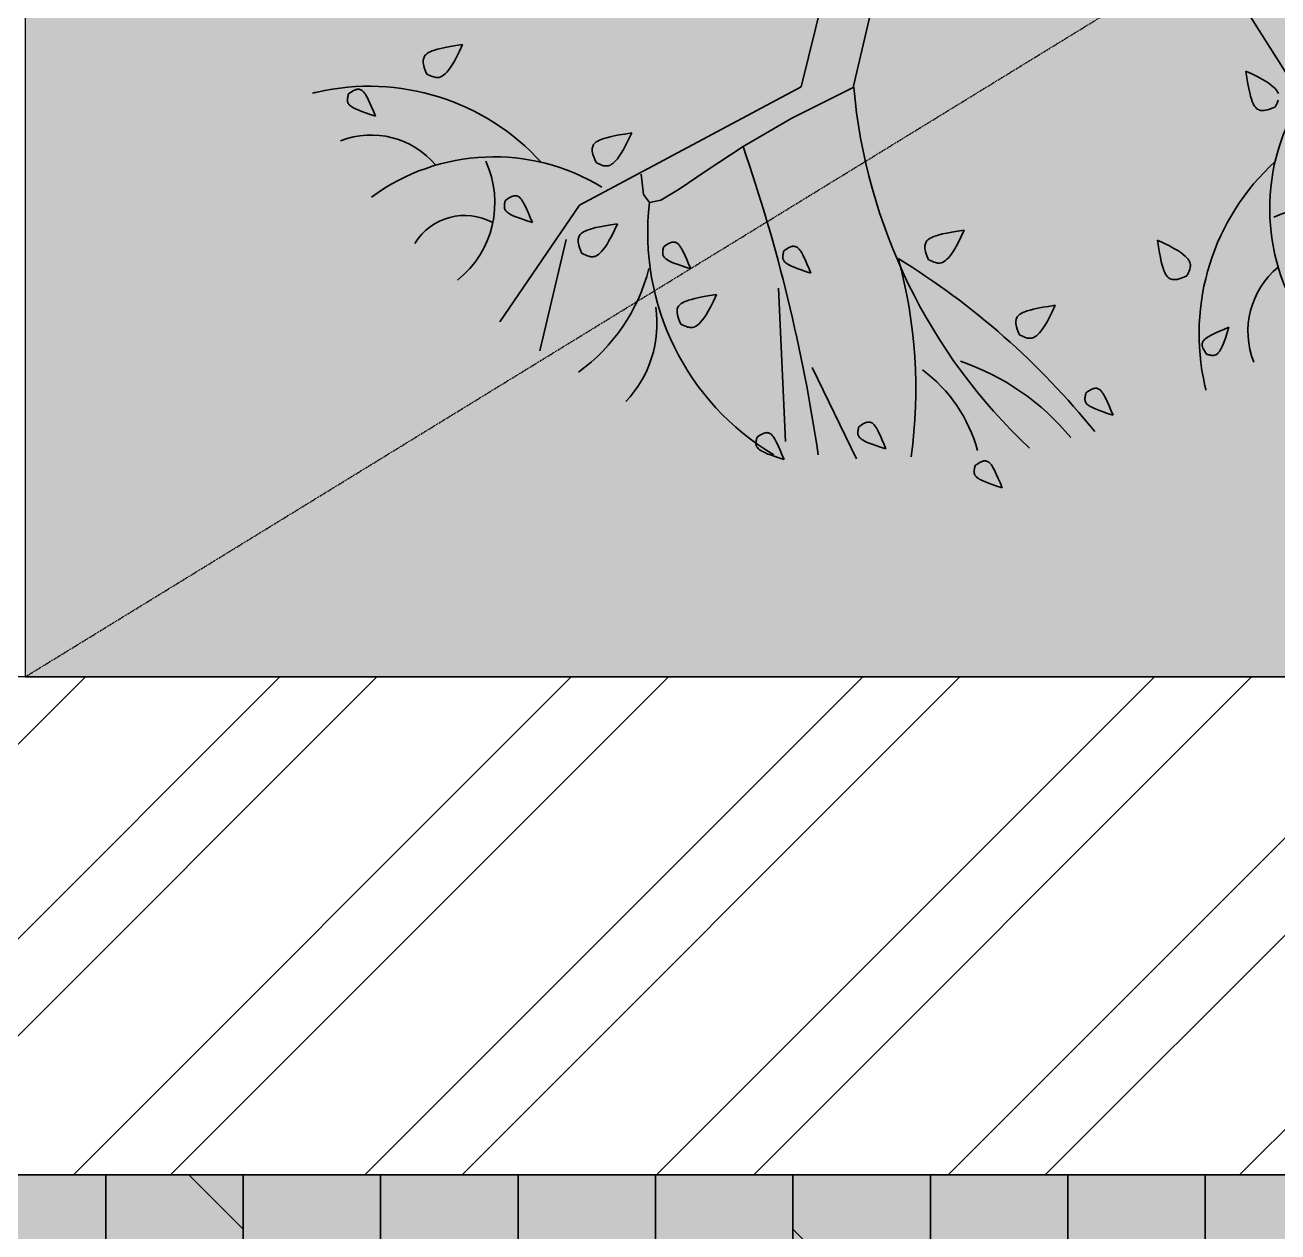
# Model space of a CAD drawing. Header units: millimetres. Extents: x -176651 to 424033, y -469666 to 486614.
# Drawn here: x 229487 to 230066, y 21872 to 22429 of the extents above; entities that cross this region are included whole.
import ezdxf

# ---------------------------------------------------------------- set-up
doc = ezdxf.new("R2010")
doc.units = ezdxf.units.MM
doc.linetypes.add('1625_West Villa$0$DASHED', pattern=[0.75, 0.5, -0.25])
for name, color, linetype in [('1625_West Villa$0$ad-Elevation 10', 8, 'Continuous'), ('1625_West Villa$0$ad-Furniture', 8, 'Continuous'), ('1625_West Villa$0$ad-Toilet fixtures', 8, 'Continuous'), ('1625_West Villa$0$ad-Verandah', 8, 'Continuous'), ('1625_West Villa$0$ad-Wall', 8, 'Continuous'), ('1625_West Villa$0$ad-Wall hatch', 8, 'Continuous'), ('ad-Plinth', 8, 'Continuous'), ('ad-Verandah', 33, 'Continuous')]:
    doc.layers.add(name, color=color, linetype=linetype)
doc.layers.add('1625_West Villa$0$ad-Landscape', color=8, linetype='Continuous', lineweight=35)

# ---------------------------------------------------------------- blocks, each defined once
blk = doc.blocks.new('zw$F00C')
at = {"layer": 'ad-Plinth', "ltscale": 5}
blk.add_lwpolyline([(0, 13620), (12120, 13620), (12120, 0), (0, 0), (0, 4745), (2830, 4745), (2830, 8645), (0, 8645)], close=True, dxfattribs=at)
at = {"layer": 'ad-Verandah', "lineweight": 9}
blk.add_lwpolyline([(6195, 0), (12120, 0), (12120, 8760), (13640, 8760), (13640, 4630), (14550, 4630), (14550, -1210), (6195, -1210)], close=True, dxfattribs=at)
blk = doc.blocks.new('zw$898C')
at = {"layer": 'ad-Plinth', "ltscale": 5}
blk.add_blockref('zw$F00C', (30903.46, -406860.51), dxfattribs=at)
blk = doc.blocks.new('1625_West Villa$0$A$C279134A6')
at = {"layer": '1625_West Villa$0$ad-Landscape', "linetype": 'Continuous'}
for p, q in [((333.14, 760.24), (359.9, 815.03)), ((313.08, 712.49), (317.12, 804.75)), ((185.45, 683.31), (169.64, 750.19)), ((542.66, 463.81), (637.12, 613.59))]:
    blk.add_line(p, q, dxfattribs=at)
for points in [[(431.16, 819.12), (431.03, 819.65), (430.9, 820.18), (430.78, 820.7), (430.69, 821.21), (430.61, 821.7), (430.56, 822.19), (430.53, 822.67), (430.54, 823.13), (430.59, 823.58), (430.68, 824.02), (430.83, 824.46), (431.06, 824.89), (431.36, 825.33), (431.77, 825.78), (432.28, 826.24), (432.91, 826.71), (433.68, 827.21), (434.64, 827.74), (435.84, 828.33), (437.34, 828.97), (439.19, 829.69), (441.45, 830.5), (444.18, 831.41), (447.42, 832.44)], [(431.16, 819.12), (432.34, 818.3), (433.34, 817.65), (434.21, 817.15), (434.94, 816.8), (435.58, 816.56), (436.14, 816.41), (436.64, 816.34), (437.11, 816.33), (437.56, 816.36), (438, 816.44), (438.44, 816.58), (438.88, 816.78), (439.33, 817.08), (439.79, 817.46), (440.27, 817.96), (440.77, 818.57), (441.3, 819.33), (441.87, 820.26), (442.51, 821.42), (443.23, 822.87), (444.07, 824.64), (445.03, 826.8), (446.14, 829.38), (447.42, 832.44)], [(300.11, 802.13), (299.97, 802.67), (299.85, 803.19), (299.73, 803.71), (299.63, 804.22), (299.56, 804.72), (299.51, 805.2), (299.48, 805.68), (299.49, 806.14), (299.53, 806.59), (299.63, 807.03), (299.78, 807.47), (300, 807.9), (300.31, 808.34), (300.72, 808.79), (301.23, 809.25), (301.86, 809.72), (302.63, 810.22), (303.59, 810.76), (304.79, 811.34), (306.29, 811.98), (308.14, 812.7), (310.4, 813.51), (313.12, 814.42), (316.37, 815.45)], [(300.11, 802.13), (301.29, 801.31), (302.29, 800.66), (303.15, 800.16), (303.89, 799.81), (304.53, 799.57), (305.09, 799.42), (305.59, 799.36), (306.05, 799.34), (306.5, 799.37), (306.95, 799.45), (307.39, 799.59), (307.83, 799.8), (308.28, 800.09), (308.74, 800.48), (309.22, 800.97), (309.72, 801.59), (310.24, 802.34), (310.82, 803.27), (311.45, 804.43), (312.18, 805.88), (313.01, 807.65), (313.98, 809.81), (315.09, 812.39), (316.37, 815.45)], [(361.29, 795.78), (361.16, 796.32), (361.03, 796.84), (360.91, 797.36), (360.82, 797.87), (360.74, 798.37), (360.69, 798.85), (360.66, 799.33), (360.67, 799.79), (360.72, 800.24), (360.81, 800.68), (360.96, 801.12), (361.19, 801.55), (361.49, 801.99), (361.9, 802.44), (362.41, 802.9), (363.04, 803.37), (363.81, 803.87), (364.77, 804.41), (365.97, 804.99), (367.47, 805.63), (369.32, 806.35), (371.58, 807.16), (374.31, 808.07), (377.55, 809.1)], [(361.29, 795.78), (362.47, 794.96), (363.47, 794.31), (364.33, 793.81), (365.07, 793.46), (365.71, 793.22), (366.27, 793.07), (366.77, 793.01), (367.24, 792.99), (367.69, 793.02), (368.13, 793.1), (368.57, 793.24), (369.01, 793.45), (369.46, 793.74), (369.92, 794.13), (370.4, 794.62), (370.9, 795.24), (371.43, 795.99), (372, 796.92), (372.64, 798.08), (373.36, 799.53), (374.2, 801.3), (375.16, 803.46), (376.27, 806.04), (377.55, 809.1)], [(497.76, 775.48), (497.62, 776.02), (497.49, 776.54), (497.38, 777.06), (497.28, 777.57), (497.21, 778.07), (497.15, 778.55), (497.13, 779.03), (497.14, 779.49), (497.18, 779.94), (497.28, 780.38), (497.43, 780.82), (497.65, 781.25), (497.96, 781.69), (498.36, 782.14), (498.88, 782.6), (499.51, 783.07), (500.28, 783.57), (501.24, 784.11), (502.44, 784.69), (503.94, 785.33), (505.79, 786.05), (508.05, 786.86), (510.77, 787.78), (514.02, 788.81)], [(497.76, 775.48), (498.94, 774.66), (499.94, 774.01), (500.8, 773.52), (501.54, 773.16), (502.18, 772.92), (502.74, 772.77), (503.24, 772.71), (503.7, 772.69), (504.15, 772.72), (504.6, 772.8), (505.04, 772.94), (505.48, 773.15), (505.93, 773.44), (506.39, 773.83), (506.87, 774.32), (507.37, 774.94), (507.89, 775.69), (508.47, 776.62), (509.1, 777.79), (509.83, 779.23), (510.66, 781), (511.63, 783.16), (512.74, 785.74), (514.02, 788.81)], [(570.36, 752.3), (570.89, 752.43), (571.42, 752.56), (571.94, 752.68), (572.44, 752.77), (572.94, 752.85), (573.43, 752.9), (573.9, 752.93), (574.37, 752.92), (574.82, 752.87), (575.26, 752.78), (575.69, 752.63), (576.13, 752.4), (576.57, 752.1), (577.01, 751.69), (577.47, 751.18), (577.95, 750.55), (578.45, 749.78), (578.98, 748.82), (579.56, 747.62), (580.21, 746.12), (580.93, 744.27), (581.74, 742.01), (582.65, 739.28), (583.68, 736.04)], [(570.36, 752.3), (569.53, 751.12), (568.88, 750.11), (568.39, 749.25), (568.03, 748.52), (567.79, 747.88), (567.65, 747.32), (567.58, 746.82), (567.57, 746.35), (567.6, 745.9), (567.68, 745.46), (567.81, 745.02), (568.02, 744.57), (568.31, 744.13), (568.7, 743.66), (569.2, 743.19), (569.81, 742.69), (570.56, 742.16), (571.5, 741.59), (572.66, 740.95), (574.1, 740.23), (575.88, 739.39), (578.03, 738.43), (580.62, 737.32), (583.68, 736.04)], [(457.88, 740.61), (457.08, 738.75), (456.48, 737.18), (456.04, 735.86), (455.76, 734.74), (455.61, 733.79), (455.58, 732.98), (455.62, 732.28), (455.74, 731.63), (455.91, 731.02), (456.14, 730.43), (456.46, 729.86), (456.87, 729.31), (457.4, 728.77), (458.07, 728.25), (458.89, 727.74), (459.88, 727.23), (461.06, 726.72), (462.48, 726.21), (464.21, 725.69), (466.3, 725.16), (468.79, 724.62), (471.75, 724.06), (475.24, 723.47), (479.31, 722.85)], [(457.88, 740.61), (458.58, 740.95), (459.27, 741.28), (459.94, 741.58), (460.62, 741.86), (461.28, 742.11), (461.94, 742.32), (462.58, 742.49), (463.22, 742.61), (463.86, 742.68), (464.49, 742.67), (465.13, 742.59), (465.8, 742.4), (466.49, 742.11), (467.22, 741.68), (468, 741.11), (468.83, 740.37), (469.74, 739.46), (470.72, 738.3), (471.81, 736.84), (473.01, 735.02), (474.35, 732.78), (475.83, 730.04), (477.48, 726.75), (479.31, 722.85)], [(326.61, 591.55), (193.35, 662.62), (145.49, 732.73)], [(254.35, 734.17), (253.55, 732.32), (252.94, 730.75), (252.51, 729.42), (252.23, 728.3), (252.08, 727.36), (252.04, 726.55), (252.09, 725.84), (252.21, 725.19), (252.38, 724.58), (252.61, 723.99), (252.92, 723.43), (253.34, 722.88), (253.87, 722.34), (254.53, 721.82), (255.35, 721.3), (256.34, 720.79), (257.52, 720.28), (258.95, 719.77), (260.68, 719.26), (262.76, 718.73), (265.26, 718.19), (268.22, 717.62), (271.71, 717.03), (275.78, 716.42)], [(254.35, 734.17), (255.04, 734.52), (255.73, 734.84), (256.41, 735.15), (257.08, 735.43), (257.75, 735.67), (258.4, 735.88), (259.05, 736.05), (259.69, 736.17), (260.32, 736.24), (260.96, 736.24), (261.6, 736.15), (262.26, 735.97), (262.95, 735.67), (263.68, 735.24), (264.46, 734.67), (265.3, 733.94), (266.2, 733.02), (267.19, 731.86), (268.28, 730.41), (269.48, 728.59), (270.81, 726.34), (272.3, 723.61), (273.95, 720.32), (275.78, 716.42)], [(244.05, 687.63), (243.91, 688.16), (243.78, 688.68), (243.67, 689.2), (243.57, 689.71), (243.49, 690.21), (243.44, 690.7), (243.42, 691.17), (243.43, 691.63), (243.47, 692.08), (243.56, 692.52), (243.72, 692.96), (243.94, 693.4), (244.25, 693.83), (244.65, 694.28), (245.16, 694.74), (245.79, 695.22), (246.56, 695.72), (247.52, 696.25), (248.72, 696.83), (250.22, 697.48), (252.07, 698.2), (254.33, 699), (257.06, 699.92), (260.3, 700.95)], [(244.05, 687.63), (245.22, 686.8), (246.23, 686.15), (247.09, 685.66), (247.83, 685.3), (248.46, 685.06), (249.02, 684.92), (249.52, 684.85), (249.99, 684.84), (250.44, 684.87), (250.88, 684.94), (251.32, 685.08), (251.77, 685.29), (252.22, 685.58), (252.68, 685.97), (253.15, 686.46), (253.65, 687.08), (254.18, 687.83), (254.75, 688.76), (255.39, 689.93), (256.12, 691.37), (256.95, 693.15), (257.91, 695.3), (259.02, 697.88), (260.3, 700.95)], [(316.25, 690.18), (316.11, 690.71), (315.98, 691.24), (315.87, 691.75), (315.77, 692.26), (315.69, 692.76), (315.64, 693.25), (315.62, 693.72), (315.63, 694.19), (315.67, 694.64), (315.76, 695.08), (315.92, 695.51), (316.14, 695.95), (316.45, 696.39), (316.85, 696.83), (317.36, 697.29), (317.99, 697.77), (318.77, 698.27), (319.72, 698.8), (320.92, 699.38), (322.42, 700.03), (324.28, 700.75), (326.54, 701.56), (329.26, 702.47), (332.5, 703.5)], [(316.25, 690.18), (317.42, 689.35), (318.43, 688.7), (319.29, 688.21), (320.03, 687.85), (320.66, 687.61), (321.22, 687.47), (321.72, 687.4), (322.19, 687.39), (322.64, 687.42), (323.09, 687.49), (323.53, 687.63), (323.97, 687.84), (324.42, 688.13), (324.88, 688.52), (325.36, 689.02), (325.85, 689.63), (326.38, 690.38), (326.95, 691.31), (327.59, 692.48), (328.32, 693.92), (329.15, 695.7), (330.11, 697.85), (331.22, 700.44), (332.5, 703.5)], [(558.44, 705.13), (556.59, 705.93), (555.02, 706.53), (553.69, 706.97), (552.57, 707.25), (551.63, 707.4), (550.82, 707.44), (550.11, 707.39), (549.46, 707.27), (548.85, 707.1), (548.26, 706.87), (547.69, 706.55), (547.14, 706.14), (546.61, 705.61), (546.08, 704.94), (545.57, 704.12), (545.06, 703.14), (544.55, 701.95), (544.04, 700.53), (543.52, 698.8), (543, 696.72), (542.45, 694.22), (541.89, 691.26), (541.3, 687.77), (540.68, 683.7)], [(558.44, 705.13), (558.78, 704.43), (559.11, 703.75), (559.41, 703.07), (559.69, 702.39), (559.94, 701.73), (560.15, 701.07), (560.32, 700.43), (560.44, 699.79), (560.51, 699.15), (560.51, 698.52), (560.42, 697.88), (560.24, 697.21), (559.94, 696.52), (559.51, 695.79), (558.94, 695.01), (558.2, 694.18), (557.29, 693.27), (556.13, 692.29), (554.68, 691.2), (552.86, 690), (550.61, 688.66), (547.87, 687.18), (544.59, 685.53), (540.68, 683.7)], [(194.9, 691.63), (195.59, 691.97), (196.28, 692.3), (196.96, 692.6), (197.63, 692.88), (198.3, 693.13), (198.95, 693.34), (199.6, 693.51), (200.24, 693.63), (200.87, 693.7), (201.51, 693.69), (202.15, 693.61), (202.81, 693.43), (203.5, 693.13), (204.24, 692.7), (205.01, 692.13), (205.85, 691.39), (206.75, 690.48), (207.74, 689.32), (208.83, 687.86), (210.03, 686.04), (211.36, 683.8), (212.85, 681.06), (214.5, 677.77), (216.33, 673.87)], [(403.22, 695.44), (402.42, 693.59), (401.81, 692.02), (401.38, 690.69), (401.1, 689.57), (400.95, 688.63), (400.91, 687.82), (400.96, 687.11), (401.08, 686.46), (401.25, 685.85), (401.48, 685.26), (401.8, 684.69), (402.21, 684.14), (402.74, 683.61), (403.41, 683.09), (404.23, 682.57), (405.21, 682.06), (406.4, 681.55), (407.82, 681.04), (409.55, 680.53), (411.63, 680), (414.13, 679.45), (417.09, 678.89), (420.58, 678.3), (424.65, 677.69)], [(403.22, 695.44), (403.92, 695.78), (404.6, 696.11), (405.28, 696.42), (405.95, 696.7), (406.62, 696.94), (407.27, 697.15), (407.92, 697.32), (408.56, 697.44), (409.19, 697.51), (409.83, 697.51), (410.47, 697.42), (411.13, 697.24), (411.83, 696.94), (412.56, 696.51), (413.34, 695.94), (414.17, 695.21), (415.08, 694.29), (416.06, 693.13), (417.15, 691.68), (418.35, 689.86), (419.69, 687.61), (421.17, 684.87), (422.82, 681.59), (424.65, 677.69)], [(194.9, 691.63), (194.1, 689.78), (193.49, 688.2), (193.06, 686.88), (192.78, 685.76), (192.63, 684.82), (192.59, 684.01), (192.64, 683.3), (192.76, 682.65), (192.93, 682.04), (193.16, 681.45), (193.47, 680.88), (193.89, 680.33), (194.42, 679.8), (195.08, 679.27), (195.9, 678.76), (196.89, 678.25), (198.07, 677.74), (199.5, 677.23), (201.23, 676.71), (203.31, 676.18), (205.81, 675.64), (208.77, 675.08), (212.26, 674.49), (216.33, 673.87)], [(148.92, 659.8), (148.78, 660.34), (148.65, 660.86), (148.54, 661.38), (148.44, 661.89), (148.36, 662.39), (148.31, 662.87), (148.29, 663.35), (148.3, 663.81), (148.34, 664.26), (148.44, 664.7), (148.59, 665.14), (148.81, 665.57), (149.12, 666.01), (149.52, 666.46), (150.03, 666.92), (150.67, 667.39), (151.44, 667.89), (152.39, 668.43), (153.6, 669.01), (155.09, 669.65), (156.95, 670.37), (159.21, 671.18), (161.93, 672.09), (165.17, 673.12)], [(148.92, 659.8), (150.09, 658.98), (151.1, 658.33), (151.96, 657.83), (152.7, 657.48), (153.34, 657.24), (153.89, 657.09), (154.39, 657.03), (154.86, 657.01), (155.31, 657.04), (155.76, 657.12), (156.2, 657.26), (156.64, 657.47), (157.09, 657.76), (157.55, 658.15), (158.03, 658.64), (158.52, 659.26), (159.05, 660.01), (159.62, 660.94), (160.26, 662.1), (160.99, 663.55), (161.82, 665.32), (162.78, 667.48), (163.89, 670.06), (165.17, 673.12)], [(358.2, 591.72), (320.98, 610.4), (291.74, 627.48), (269.52, 642.02), (253.38, 653.1), (242.35, 659.78), (235.49, 661.13), (231.84, 656.23), (230.45, 644.14)], [(203.37, 637.08), (202.56, 635.22), (201.96, 633.65), (201.52, 632.33), (201.24, 631.21), (201.09, 630.26), (201.06, 629.45), (201.11, 628.74), (201.22, 628.1), (201.39, 627.49), (201.62, 626.9), (201.94, 626.33), (202.35, 625.78), (202.88, 625.24), (203.55, 624.72), (204.37, 624.21), (205.36, 623.7), (206.54, 623.19), (207.97, 622.68), (209.69, 622.16), (211.78, 621.63), (214.27, 621.09), (217.24, 620.53), (220.72, 619.94), (224.79, 619.32)], [(203.37, 637.08), (204.06, 637.42), (204.75, 637.75), (205.43, 638.05), (206.1, 638.33), (206.76, 638.58), (207.42, 638.79), (208.07, 638.96), (208.7, 639.08), (209.34, 639.14), (209.97, 639.14), (210.61, 639.06), (211.28, 638.87), (211.97, 638.58), (212.7, 638.15), (213.48, 637.57), (214.31, 636.84), (215.22, 635.92), (216.21, 634.77), (217.29, 633.31), (218.49, 631.49), (219.83, 629.25), (221.31, 626.51), (222.96, 623.22), (224.79, 619.32)], [(54.64, 595.87), (54.5, 596.4), (54.38, 596.92), (54.26, 597.44), (54.16, 597.95), (54.09, 598.45), (54.04, 598.93), (54.01, 599.41), (54.02, 599.87), (54.07, 600.32), (54.16, 600.76), (54.31, 601.2), (54.54, 601.63), (54.84, 602.07), (55.25, 602.52), (55.76, 602.98), (56.39, 603.46), (57.16, 603.95), (58.12, 604.49), (59.32, 605.07), (60.82, 605.71), (62.67, 606.43), (64.93, 607.24), (67.65, 608.16), (70.9, 609.19)], [(54.64, 595.87), (55.82, 595.04), (56.82, 594.39), (57.68, 593.9), (58.42, 593.54), (59.06, 593.3), (59.62, 593.16), (60.12, 593.09), (60.58, 593.08), (61.04, 593.1), (61.48, 593.18), (61.92, 593.32), (62.36, 593.53), (62.81, 593.82), (63.27, 594.21), (63.75, 594.7), (64.25, 595.32), (64.77, 596.07), (65.35, 597), (65.99, 598.17), (66.71, 599.61), (67.55, 601.38), (68.51, 603.54), (69.62, 606.12), (70.9, 609.19)], [(611.57, 603.57), (609.72, 604.37), (608.15, 604.98), (606.82, 605.41), (605.7, 605.69), (604.76, 605.84), (603.95, 605.88), (603.24, 605.83), (602.59, 605.72), (601.98, 605.55), (601.39, 605.31), (600.82, 605), (600.27, 604.58), (599.74, 604.05), (599.22, 603.39), (598.7, 602.57), (598.19, 601.58), (597.68, 600.4), (597.17, 598.97), (596.66, 597.25), (596.13, 595.16), (595.58, 592.67), (595.02, 589.7), (594.43, 586.21), (593.82, 582.15)], [(611.57, 603.57), (611.91, 602.88), (612.24, 602.19), (612.55, 601.51), (612.83, 600.84), (613.07, 600.18), (613.28, 599.52)], [(613.37, 595.66), (613.07, 594.97), (612.64, 594.24), (612.07, 593.46), (611.34, 592.62), (610.42, 591.72), (609.26, 590.73), (607.81, 589.65), (605.99, 588.44), (603.74, 587.11), (601, 585.62), (597.72, 583.98), (593.82, 582.15)], [(356.89, 469.03), (326.61, 591.55)], [(382.56, 486.75), (357.78, 591.94)], [(101.81, 583.95), (101.01, 582.09), (100.4, 580.52), (99.97, 579.19), (99.69, 578.08), (99.54, 577.13), (99.5, 576.32), (99.55, 575.61), (99.67, 574.97), (99.84, 574.35), (100.07, 573.77), (100.39, 573.2), (100.8, 572.65), (101.33, 572.11), (102, 571.59), (102.81, 571.07), (103.8, 570.56), (104.99, 570.06), (106.41, 569.55), (108.14, 569.03), (110.22, 568.5), (112.72, 567.96), (115.68, 567.39), (119.17, 566.81), (123.24, 566.19)], [(101.81, 583.95), (102.51, 584.29), (103.19, 584.61), (103.87, 584.92), (104.54, 585.2), (105.21, 585.45), (105.86, 585.66), (106.51, 585.83), (107.15, 585.95), (107.78, 586.01), (108.42, 586.01), (109.06, 585.93), (109.72, 585.74), (110.42, 585.44), (111.15, 585.02), (111.93, 584.44), (112.76, 583.71), (113.67, 582.79), (114.65, 581.64), (115.74, 580.18), (116.94, 578.36), (118.28, 576.11), (119.76, 573.38), (121.41, 570.09), (123.24, 566.19)]]:
    blk.add_lwpolyline(points, dxfattribs=at)
for centre, radius, start, end in [((99.95, 772.98), 295.58, 344.65268, 7.94044), ((389.86, 679.23), 155.43, 120.80412, 186.68563), ((-673.29, 960.82), 1020.98, 340.94432, 351.65172), ((695.56, 561.69), 338.69, 133.19447, 174.91323), ((346.5, 833.1), 89.05, 306.61054, 345.04548), ((141.27, 1090.56), 464.83, 301.6227, 321.10353), ((374.9, 895.99), 147.38, 288.81653, 320.50333), ((172.14, 733.76), 67.87, 351.75756, 43.68018), ((705.58, 739.92), 139.86, 167.08107, 227.74147), ((418.22, 805.84), 154.97, 347.08107, 348.0944), ((128.18, 673.55), 110.38, 14.28758, 54.1159), ((645.48, 738.56), 50.42, 158.55305, 230.17001), ((732.49, 664.75), 124.35, 143.68534, 211.3784), ((83.37, 661.19), 59.23, 335.04444, 51.65457), ((124.46, 703.8), 34.97, 211.19428, 298.93238), ((635.68, 723.57), 59.23, 245.04444, 321.65457), ((142.19, 757.99), 124.35, 233.68534, 301.3784), ((67.02, 731.09), 139.86, 257.08107, 317.74147), ((68.37, 670.99), 50.42, 248.55305, 320.17001), ((1.1, 443.72), 154.97, 77.08107, 78.0944)]:
    blk.add_arc(centre, radius, start, end, dxfattribs=at)
blk = doc.blocks.new('1625_West Villa$0$A$Cfbd26d3a')
at = {"transparency": 33554559}
h = blk.add_hatch(color=74, dxfattribs=at)
h.dxf.hatch_style = 1
h.paths.add_polyline_path([(0, 960), (-1565, 960), (-1565, 0), (0, 0)])
at = {"layer": '1625_West Villa$0$ad-Elevation 10', "linetype": '1625_West Villa$0$DASHED'}
blk.add_lwpolyline([(-1565, 0), (0, 960)], dxfattribs=at)
at = {"layer": '1625_West Villa$0$ad-Toilet fixtures'}
blk.add_lwpolyline([(0, 960), (-1565, 960), (-1565, 0), (0, 0)], close=True, dxfattribs=at)
at = {"layer": '1625_West Villa$0$ad-Landscape', "xscale": -0.7689692653037794, "yscale": 0.7689692653037794, "zscale": 0.7689692653037794, "rotation": 180}
blk.add_blockref('1625_West Villa$0$A$C279134A6', (-1457.58, 727.52), dxfattribs=at)
blk = doc.blocks.new('1625_West Villa$0$zw$66EE')
at = {"layer": '1625_West Villa$0$ad-Landscape', "rotation": 359.9999999999998}
blk.add_blockref('1625_West Villa$0$A$Cfbd26d3a', (8310, 230), dxfattribs=at)
at = {"layer": '1625_West Villa$0$ad-Toilet fixtures'}
blk.add_lwpolyline([(6745, 230), (5110, 230), (5110, 1215), (6745, 1215)], close=True, dxfattribs=at)
blk = doc.blocks.new('1625_West Villa$0$zw$6266')
at = {"layer": '1625_West Villa$0$ad-Wall hatch', "transparency": 33554610}
h = blk.add_hatch(dxfattribs=at)
h.set_pattern_fill('ANSI32', color=256, scale=10)
h.set_pattern_definition([(45, (388774.33, 102900.03), (-67.35192, 67.35192), []), (45, (388819.235, 102900.03), (-67.35192, 67.35192), [])])
h.paths.add_polyline_path([(230, 8875), (230, 9105), (0, 9105), (0, 8645), (2830, 8645), (2830, 4745), (0, 4745), (0, 0), (9240, 0), (9240, 230), (8540, 230), (8540, 4745), (4810, 4745), (4810, 4515), (4995, 4515), (4995, 3930), (5110, 3930), (5110, 4630), (8310, 4630), (8310, 3130), (6860, 3130), (6860, 3015), (8310, 3015), (8310, 230), (5110, 230), (5110, 3015), (6060, 3015), (6060, 3130), (4995, 3130), (4995, 230), (230, 230), (230, 4515), (3910, 4515), (3910, 4745), (3060, 4745), (3060, 8875)])
at = {"layer": '1625_West Villa$0$ad-Wall'}
for points in [[(0, 4745), (0, 0), (9240, 0), (9240, 230), (8540, 230), (8540, 4745)], [(4810, 4745), (4810, 4515), (4995, 4515), (4995, 3930), (5110, 3930), (5110, 4630), (8310, 4630), (8310, 3130), (6860, 3130), (6860, 3015), (8310, 3015), (8310, 230), (5110, 230), (5110, 3015), (6060, 3015), (6060, 3130), (4995, 3130), (4995, 230), (230, 230), (230, 4515), (3910, 4515), (3910, 4745)]]:
    blk.add_lwpolyline(points, dxfattribs=at)
blk = doc.blocks.new('1625_West Villa$0$zw$6CCD')
at = {"transparency": 33554559}
h = blk.add_hatch(color=43, dxfattribs=at)
h.dxf.hatch_style = 1
h.paths.add_polyline_path([(6195, -13620), (12120, -13620), (12120, -4860), (13640, -4860), (13640, -8990), (14550, -8990), (14550, -14830), (6195, -14830)])
at = {"layer": '1625_West Villa$0$ad-Landscape', "transparency": 33554687}
h = blk.add_hatch(dxfattribs=at)
h.set_pattern_fill('DOLMIT', color=44, scale=10, angle=90)
h.set_pattern_definition([(90, (6195, -14830), (-63.5, 2e-14), []), (135, (6195, -14830), (-127, -127), [89.8026, -179.605])])
h.paths.add_polyline_path([(6195, -13620), (12120, -13620), (12120, -4860), (13640, -4860), (13640, -8990), (14550, -8990), (14550, -14830), (6195, -14830)])
at = {"layer": '1625_West Villa$0$ad-Verandah', "lineweight": 9}
blk.add_lwpolyline([(6195, -13620), (12120, -13620), (12120, -4860), (13640, -4860), (13640, -8990), (14550, -8990), (14550, -14830), (6195, -14830)], close=True, dxfattribs=at)
blk = doc.blocks.new('1625_West Villa')
at = {"layer": '1625_West Villa$0$ad-Verandah'}
blk.add_blockref('1625_West Villa$0$zw$6CCD', (0, 13620), dxfattribs=at)
at = {"layer": '1625_West Villa$0$ad-Furniture'}
blk.add_blockref('1625_West Villa$0$zw$66EE', (0, 0), dxfattribs=at)
blk.add_blockref('1625_West Villa$0$zw$6266', (0, 0))
blk = doc.blocks.new("All Plot's Villa Plans")
at = {"ltscale": 5}
blk.add_blockref('1625_West Villa', (222742.28, 21898.27), dxfattribs=at)

msp = doc.modelspace()

# ---------------------------------------------------------------- block references
at = {"ltscale": 5}
msp.add_blockref("All Plot's Villa Plans", (0, 0), dxfattribs=at)

# ---------------------------------------------------------------- next in the draw order: block references
msp.add_blockref('zw$898C', (191838.82, 428758.78), dxfattribs=at)

doc.saveas('drawing.dxf')
